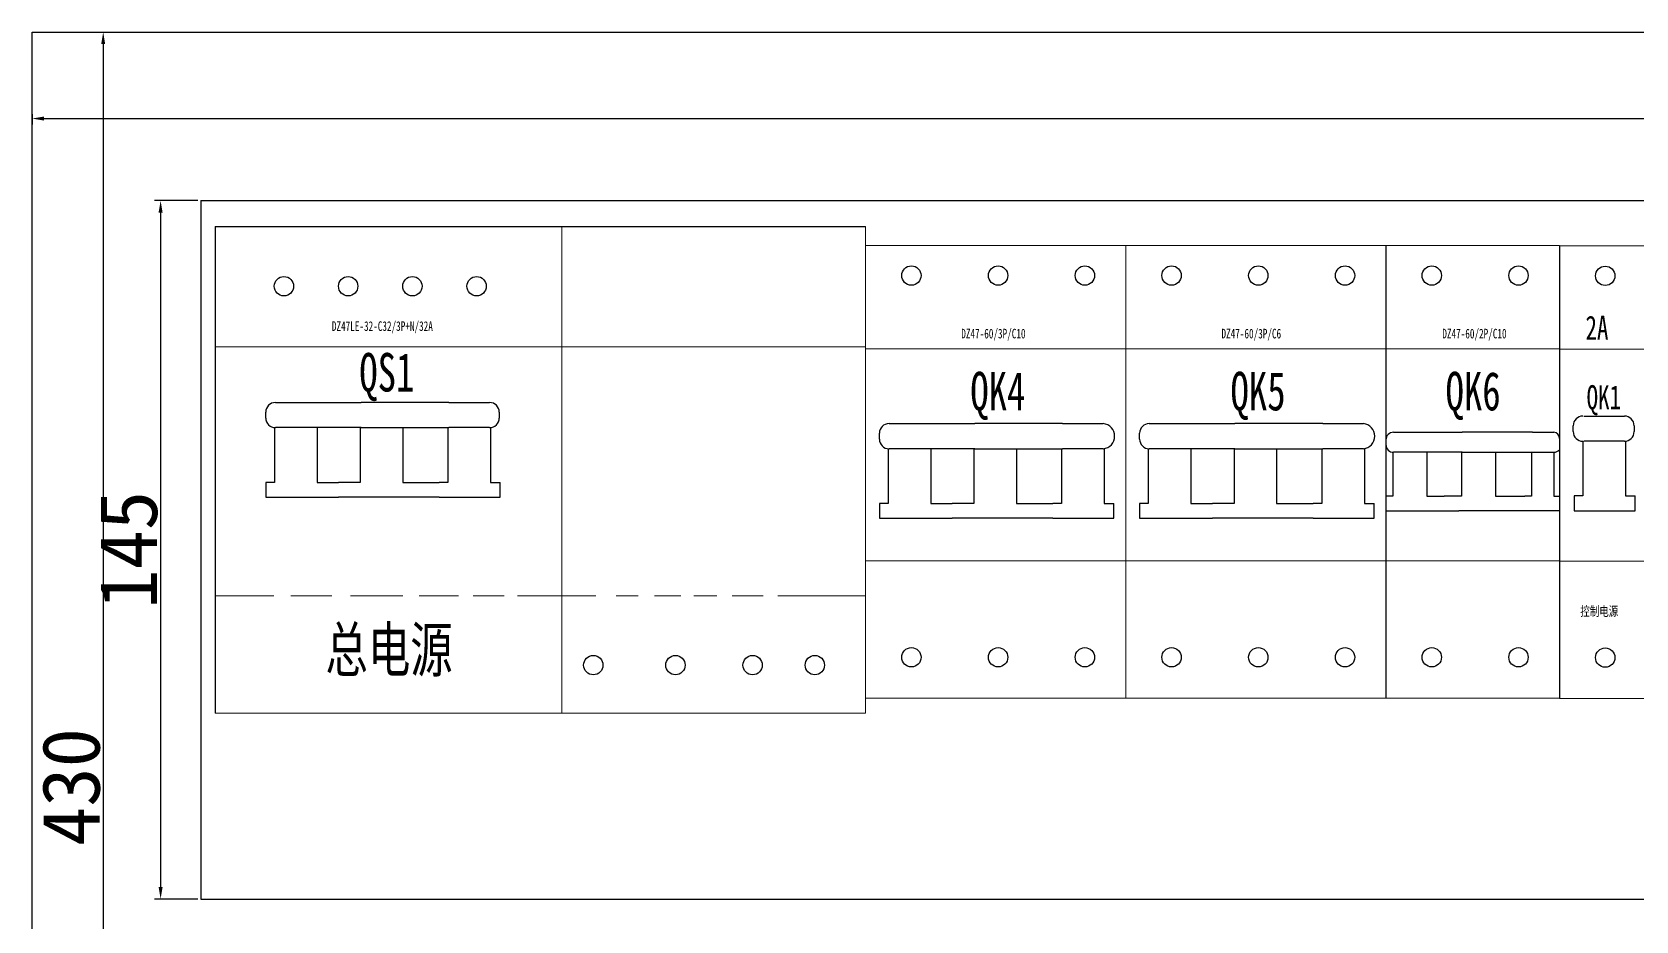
# Model space of a CAD drawing. Header units: millimetres. Extents: x -300 to 4617, y -106 to 3179.
# Drawn here: x 2011.1 to 2344, y 1571.5 to 1756 of the extents above; entities that cross this region are included whole.
import ezdxf

# ---------------------------------------------------------------- set-up
doc = ezdxf.new("R2010")
doc.units = ezdxf.units.MM
doc.layers.add('TEXT', color=2, linetype='Continuous')
doc.layers.add('细实线层', color=7, linetype='Continuous')
doc.styles.add('ST', font='', dxfattribs={"width": 0.8, "height": 300})
doc.styles.get("Standard").update_dxf_attribs({"font": ''})
doc.styles.add('宋', font='', dxfattribs={"width": 0.7})
doc.styles.get('ST').set_extended_font_data('SimSun')
doc.styles.get('Standard').set_extended_font_data('SimSun')
doc.styles.get('宋').set_extended_font_data('SimSun')
doc.dimstyles.new('ISO-25', dxfattribs={"dimtxt": 3, "dimasz": 2.5, "dimexe": 1.25, "dimexo": 0.625, "dimtad": 1, "dimtxsty": 'Standard', "dimcen": 2.5, "dimadec": 0, "dimazin": 0, "dimtfac": 1, "dimtmove": 0, "dimatfit": 3, "dimfxl": 1, "dimarcsym": 0})

# ---------------------------------------------------------------- blocks, each defined once
blk = doc.blocks.new('*D77')
at = {"color": 0, "lineweight": -2, "transparency": 16777216}
for p, q in [((2045.5, 1721.02), (2036.55, 1721.02)), ((2037.8, 1718.52), (2037.8, 1578.52)), ((2045.5, 1576.02), (2036.55, 1576.02))]:
    blk.add_line(p, q, dxfattribs=at)
at = {"color": 0, "transparency": 16777216}
for points in [[(2037.38, 1718.52), (2038.22, 1718.52), (2037.8, 1721.02)], [(2037.38, 1578.52), (2038.22, 1578.52), (2037.8, 1576.02)]]:
    blk.add_solid(points, dxfattribs=at)
at = {"layer": 'Defpoints', "color": 0, "transparency": 16777216}
for p in [(2046.13, 1721.02), (2037.8, 1576.02), (2046.13, 1576.02)]:
    blk.add_point(p, dxfattribs=at)
at = {"color": 0, "transparency": 16777216, "insert": (2031.17, 1648.52), "char_height": 3, "attachment_point": 5, "rotation": 90}
blk.add_mtext('{\\H4x;145}', dxfattribs=at)
blk = doc.blocks.new('*D79')
at = {"color": 0, "lineweight": -2, "transparency": 16777216}
for p, q in [((2011.75, 1756.02), (2027.14, 1756.02)), ((2025.89, 1753.52), (2025.89, 1298.52)), ((2011.75, 1296.02), (2027.14, 1296.02))]:
    blk.add_line(p, q, dxfattribs=at)
at = {"color": 0, "transparency": 16777216}
for points in [[(2025.47, 1753.52), (2026.3, 1753.52), (2025.89, 1756.02)], [(2025.47, 1298.52), (2026.3, 1298.52), (2025.89, 1296.02)]]:
    blk.add_solid(points, dxfattribs=at)
at = {"layer": 'Defpoints', "color": 0, "transparency": 16777216}
for p in [(2011.13, 1756.02), (2011.13, 1296.02), (2025.89, 1296.02)]:
    blk.add_point(p, dxfattribs=at)
at = {"color": 0, "transparency": 16777216, "insert": (2019.26, 1599.27), "char_height": 3, "attachment_point": 5, "rotation": 90}
blk.add_mtext('{\\H4x;430}', dxfattribs=at)
blk = doc.blocks.new('*D83')
at = {"color": 0, "lineweight": -2, "transparency": 16777216}
for p, q in [((2011.13, 1738.94), (2011.13, 1736.81)), ((2013.63, 1738.06), (3796.6, 1738.06)), ((3799.1, 1738.94), (3799.1, 1736.81))]:
    blk.add_line(p, q, dxfattribs=at)
at = {"color": 0, "transparency": 16777216}
for points in [[(2013.63, 1738.48), (2013.63, 1737.64), (2011.13, 1738.06)], [(3796.6, 1738.48), (3796.6, 1737.64), (3799.1, 1738.06)]]:
    blk.add_solid(points, dxfattribs=at)
at = {"layer": 'Defpoints', "color": 0, "transparency": 16777216}
for p in [(2011.13, 1739.57), (3799.1, 1739.57), (3799.1, 1738.06)]:
    blk.add_point(p, dxfattribs=at)
at = {"color": 0, "transparency": 16777216, "insert": (2905.11, 1740.19), "char_height": 3, "attachment_point": 5}
blk.add_mtext('2000', dxfattribs=at)

msp = doc.modelspace()

# ---------------------------------------------------------------- linework, layer by layer
for p, q in [((2011.126, 1756.019), (2041.126, 1756.019)), ((2046.126, 1721.019), (3146.743, 1721.019)), ((2046.126, 1721.019), (2046.126, 1576.019)), ((2049.106, 1715.638), (2049.106, 1614.638)), ((2049.106, 1715.638), (2184.106, 1715.638)), ((2292.106, 1711.724), (2292.106, 1617.724)), ((2328.106, 1711.724), (2328.106, 1617.724)), ((2322.506, 1672.944), (2326.974, 1672.944)), ((2322.506, 1668.762), (2326.974, 1668.762)), ((2326.974, 1668.762), (2326.974, 1659.677)), ((2095.626, 1659.464), (2108.283, 1659.464)), ((2326.974, 1659.677), (2328.106, 1659.677)), ((2331.163, 1659.703), (2331.163, 1656.638)), ((2222.981, 1655.081), (2235.638, 1655.081)), ((2276.981, 1655.081), (2289.638, 1655.081)), ((2331.163, 1656.638), (2343.82, 1656.638)), ((2046.126, 1576.019), (3146.743, 1576.019))]:
    msp.add_line(p, q)
at = {"color": 0}
for p, q in [((2061.626, 1679.111), (2079.425, 1679.111)), ((2097.626, 1679.111), (2079.425, 1679.111)), ((2097.626, 1679.111), (2106.077, 1679.111)), ((2059.626, 1675.884), (2059.626, 1677.111)), ((2108.077, 1677.111), (2108.077, 1675.884)), ((2188.981, 1674.729), (2206.779, 1674.729)), ((2224.981, 1674.729), (2206.779, 1674.729)), ((2224.981, 1674.729), (2233.432, 1674.729)), ((2242.981, 1674.729), (2260.779, 1674.729)), ((2278.981, 1674.729), (2260.779, 1674.729)), ((2278.981, 1674.729), (2287.432, 1674.729)), ((2333.163, 1676.286), (2341.614, 1676.286)), ((2061.43, 1673.884), (2061.43, 1662.528)), ((2079.425, 1673.884), (2061.626, 1673.884)), ((2070.273, 1673.884), (2070.273, 1662.528)), ((2079.229, 1673.884), (2079.229, 1662.528)), ((2079.425, 1673.884), (2097.626, 1673.884)), ((2088.071, 1673.884), (2088.071, 1662.528)), ((2097.43, 1673.884), (2097.43, 1662.528)), ((2106.077, 1673.884), (2097.626, 1673.884)), ((2106.273, 1673.884), (2106.273, 1662.528)), ((2186.981, 1671.501), (2186.981, 1672.729)), ((2240.981, 1671.501), (2240.981, 1672.729)), ((2293.706, 1672.944), (2307.944, 1672.944)), ((2322.506, 1672.944), (2307.944, 1672.944)), ((2330.967, 1673.059), (2330.967, 1674.286)), ((2332.967, 1671.059), (2332.967, 1659.703)), ((2341.614, 1671.059), (2333.163, 1671.059)), ((2341.81, 1671.059), (2341.81, 1659.703)), ((2343.614, 1674.286), (2343.614, 1673.059)), ((2188.785, 1669.501), (2188.785, 1658.145)), ((2206.779, 1669.501), (2188.981, 1669.501)), ((2197.627, 1669.501), (2197.627, 1658.145)), ((2206.584, 1669.501), (2206.584, 1658.145)), ((2206.779, 1669.501), (2224.981, 1669.501)), ((2215.426, 1669.501), (2215.426, 1658.145)), ((2224.785, 1669.501), (2224.785, 1658.145)), ((2233.432, 1669.501), (2224.981, 1669.501)), ((2233.627, 1669.501), (2233.627, 1658.145)), ((2242.785, 1669.501), (2242.785, 1658.145)), ((2260.779, 1669.501), (2242.981, 1669.501)), ((2251.627, 1669.501), (2251.627, 1658.145)), ((2260.584, 1669.501), (2260.584, 1658.145)), ((2260.779, 1669.501), (2278.981, 1669.501)), ((2269.426, 1669.501), (2269.426, 1658.145)), ((2278.785, 1669.501), (2278.785, 1658.145)), ((2287.432, 1669.501), (2278.981, 1669.501)), ((2287.627, 1669.501), (2287.627, 1658.145)), ((2293.549, 1668.762), (2293.549, 1659.677)), ((2307.944, 1668.762), (2293.706, 1668.762)), ((2300.623, 1668.762), (2300.623, 1659.677)), ((2307.788, 1668.762), (2307.788, 1659.677)), ((2307.944, 1668.762), (2322.506, 1668.762)), ((2314.862, 1668.762), (2314.862, 1659.677)), ((2322.349, 1668.762), (2322.349, 1659.677)), ((2059.626, 1662.528), (2059.626, 1659.464)), ((2061.43, 1662.528), (2059.626, 1662.528)), ((2070.273, 1662.528), (2074.751, 1662.528)), ((2079.229, 1662.528), (2074.751, 1662.528)), ((2088.071, 1662.528), (2095.626, 1662.528)), ((2097.43, 1662.528), (2095.626, 1662.528)), ((2106.273, 1662.528), (2108.283, 1662.528)), ((2059.626, 1659.464), (2074.751, 1659.464)), ((2095.626, 1659.464), (2074.751, 1659.464)), ((2188.785, 1658.145), (2186.981, 1658.145)), ((2186.981, 1658.145), (2186.981, 1655.081)), ((2197.627, 1658.145), (2202.106, 1658.145)), ((2206.584, 1658.145), (2202.106, 1658.145)), ((2215.426, 1658.145), (2222.981, 1658.145)), ((2224.785, 1658.145), (2222.981, 1658.145)), ((2233.627, 1658.145), (2235.638, 1658.145)), ((2242.785, 1658.145), (2240.981, 1658.145)), ((2240.981, 1658.145), (2240.981, 1655.081)), ((2251.627, 1658.145), (2256.106, 1658.145)), ((2260.584, 1658.145), (2256.106, 1658.145)), ((2269.426, 1658.145), (2276.981, 1658.145)), ((2278.785, 1658.145), (2276.981, 1658.145)), ((2287.627, 1658.145), (2289.638, 1658.145)), ((2293.549, 1659.677), (2292.106, 1659.677)), ((2300.623, 1659.677), (2304.206, 1659.677)), ((2307.788, 1659.677), (2304.206, 1659.677)), ((2314.862, 1659.677), (2320.906, 1659.677)), ((2322.349, 1659.677), (2320.906, 1659.677)), ((2332.967, 1659.703), (2331.163, 1659.703)), ((2341.81, 1659.703), (2343.82, 1659.703)), ((2186.981, 1655.081), (2202.106, 1655.081)), ((2222.981, 1655.081), (2202.106, 1655.081)), ((2240.981, 1655.081), (2256.106, 1655.081)), ((2276.981, 1655.081), (2256.106, 1655.081)), ((2292.106, 1656.613), (2307.231, 1656.613)), ((2328.106, 1656.613), (2307.231, 1656.613))]:
    msp.add_line(p, q, dxfattribs=at)
msp.add_lwpolyline([(3146.743, 1296.019), (2011.126, 1296.019), (2011.126, 1756.019), (3461.126, 1756.019)])
at = {"color": 0, "linetype": 'Continuous'}
for centre in [(2063.395, 1703.244), (2076.725, 1703.244), (2090.056, 1703.244), (2103.387, 1703.244), (2193.619, 1705.466), (2211.619, 1705.466), (2229.619, 1705.466), (2247.619, 1705.466), (2265.619, 1705.466), (2283.619, 1705.466), (2301.619, 1705.466), (2319.619, 1705.466), (2337.619, 1705.405), (2193.619, 1626.205), (2211.619, 1626.205), (2229.619, 1626.205), (2247.619, 1626.205), (2265.619, 1626.205), (2283.619, 1626.205), (2301.619, 1626.205), (2319.619, 1626.205), (2337.619, 1626.144), (2127.605, 1624.579), (2144.649, 1624.579), (2160.662, 1624.579), (2173.58, 1624.579)]:
    msp.add_circle(centre, 2.01, dxfattribs=at)
at = {"color": 0}
for centre, radius, start, end in [((2061.626, 1677.111), 2, 90, 180), ((2106.077, 1677.111), 2, 0, 90), ((2061.626, 1675.884), 2, 180, 270), ((2106.077, 1675.884), 2, 270, 0), ((2188.981, 1672.729), 2, 90, 180), ((2233.178, 1672.115), 2.626, 275.55498, 84.44502), ((2242.981, 1672.729), 2, 90, 180), ((2287.178, 1672.115), 2.626, 275.55498, 84.44502), ((2332.967, 1674.286), 2, 90, 180), ((2341.614, 1674.286), 2, 0, 90), ((2188.981, 1671.501), 2, 180, 270), ((2242.981, 1671.501), 2, 180, 270), ((2293.706, 1671.344), 1.6, 90, 180), ((2332.967, 1673.059), 2, 180, 270), ((2341.614, 1673.059), 2, 270, 0), ((2293.706, 1670.362), 1.6, 180, 270)]:
    msp.add_arc(centre, radius, start, end, dxfattribs=at)
for centre, radius, start, end in [((2326.851, 1671.693), 1.257, 356.39542, 84.38697), ((2326.83, 1670.523), 1.766, 274.67105, 316.24287)]:
    msp.add_arc(centre, radius, start, end)
at = {"layer": 'TEXT', "linetype": 'Continuous'}
for p, q in [((2108.283, 1659.464), (2108.283, 1662.528)), ((2235.638, 1655.081), (2235.638, 1658.145)), ((2289.638, 1655.081), (2289.638, 1658.145)), ((2343.82, 1656.638), (2343.82, 1659.703))]:
    msp.add_line(p, q, dxfattribs=at)
at = {"layer": '细实线层', "lineweight": 0}
for p, q in [((2121.106, 1715.638), (2121.106, 1614.638)), ((2184.106, 1715.638), (2184.106, 1614.638)), ((2184.106, 1715.638), (2184.106, 1621.638)), ((2184.106, 1711.724), (2184.106, 1617.724)), ((2184.106, 1711.724), (2202.106, 1711.724)), ((2202.106, 1711.724), (2220.106, 1711.724)), ((2220.106, 1711.724), (2238.106, 1711.724)), ((2238.106, 1711.724), (2238.106, 1617.724)), ((2238.106, 1711.724), (2238.106, 1617.724)), ((2238.106, 1711.724), (2238.106, 1617.724)), ((2238.106, 1711.724), (2238.106, 1617.724)), ((2238.106, 1711.724), (2256.106, 1711.724)), ((2256.106, 1711.724), (2274.106, 1711.724)), ((2274.106, 1711.724), (2292.106, 1711.724)), ((2292.106, 1711.724), (2292.106, 1617.724)), ((2292.106, 1711.724), (2292.106, 1617.724)), ((2292.106, 1711.724), (2292.106, 1617.724)), ((2292.106, 1711.724), (2310.106, 1711.724)), ((2310.106, 1711.724), (2328.106, 1711.724)), ((2328.106, 1711.663), (2346.106, 1711.663)), ((2049.106, 1690.638), (2184.106, 1690.638)), ((2184.106, 1690.224), (2202.106, 1690.224)), ((2202.106, 1690.224), (2220.106, 1690.224)), ((2220.106, 1690.224), (2238.106, 1690.224)), ((2238.106, 1690.224), (2256.106, 1690.224)), ((2256.106, 1690.224), (2274.106, 1690.224)), ((2274.106, 1690.224), (2292.106, 1690.224)), ((2292.106, 1690.224), (2310.106, 1690.224)), ((2310.106, 1690.224), (2328.106, 1690.224)), ((2328.106, 1690.163), (2346.106, 1690.163)), ((2184.106, 1646.224), (2202.106, 1646.224)), ((2202.106, 1646.224), (2220.106, 1646.224)), ((2220.106, 1646.224), (2238.106, 1646.224)), ((2238.106, 1646.224), (2256.106, 1646.224)), ((2256.106, 1646.224), (2274.106, 1646.224)), ((2274.106, 1646.224), (2292.106, 1646.224)), ((2292.106, 1646.224), (2310.106, 1646.224)), ((2310.106, 1646.224), (2328.106, 1646.224)), ((2328.106, 1646.163), (2346.106, 1646.163)), ((2049.106, 1638.967), (2061.299, 1638.967)), ((2064.86, 1638.967), (2073.339, 1638.967)), ((2077.24, 1638.967), (2088.093, 1638.967)), ((2091.485, 1638.967), (2099.625, 1638.967)), ((2102.678, 1638.967), (2109.122, 1638.967)), ((2111.843, 1638.967), (2128.115, 1638.967)), ((2132.355, 1638.967), (2136.934, 1638.967)), ((2140.326, 1638.967), (2145.752, 1638.967)), ((2148.466, 1638.967), (2153.214, 1638.967)), ((2156.436, 1638.967), (2162.88, 1638.967)), ((2165.933, 1638.967), (2184.106, 1638.967)), ((2184.106, 1617.724), (2202.106, 1617.724)), ((2202.106, 1617.724), (2220.106, 1617.724)), ((2220.106, 1617.724), (2238.106, 1617.724)), ((2238.106, 1617.724), (2256.106, 1617.724)), ((2256.106, 1617.724), (2274.106, 1617.724)), ((2274.106, 1617.724), (2292.106, 1617.724)), ((2292.106, 1617.724), (2310.106, 1617.724)), ((2310.106, 1617.724), (2328.106, 1617.724)), ((2049.106, 1614.638), (2184.106, 1614.638)), ((2328.106, 1617.663), (2346.106, 1617.663))]:
    msp.add_line(p, q, dxfattribs=at)

# ---------------------------------------------------------------- texts
at = {"lineweight": 0, "insert": (2332.458, 1636.775), "char_height": 2, "width": 14.95364, "attachment_point": 1, "style": '宋'}
msp.add_mtext('控制电源', dxfattribs=at)
at = {"layer": 'TEXT', "color": 0, "style": 'ST', "width": 0.7}
for s, height, p in [('DZ47LE-32-C32/3P+N/32A', 2, (2073.349, 1693.97)), ('DZ47-60/3P/C10', 2, (2203.974, 1692.413)), ('DZ47-60/3P/C6', 2, (2257.974, 1692.413)), ('DZ47-60/2P/C10', 2, (2303.81, 1692.413)), ('2A', 5, (2333.521, 1692.129)), ('QS1', 8, (2079.038, 1681.385)), ('QK4', 8, (2205.85, 1677.471)), ('QK5', 8, (2259.85, 1677.471)), ('QK6', 8, (2304.483, 1677.471)), ('QK1', 5, (2333.753, 1677.7)), ('总电源', 9.216, (2072.018, 1623.195))]:
    msp.add_text(s, height=height, dxfattribs=at).set_placement(p)

# ---------------------------------------------------------------- dimensions: what is measured, and where the dimension line sits
dim = msp.add_linear_dim(base=(2025.888, 1296.019), p1=(2011.126, 1756.019), p2=(2011.126, 1296.019), angle=90, text='{\\H4x;430}', dimstyle='ISO-25', override={"dimtxsty": 'Standard'})
dim.commit()
dim.dimension.update_dxf_attribs({"geometry": '*D79', "text_midpoint": (2025.888, 1599.273), "dimtype": 160})
dim = msp.add_linear_dim(base=(3799.099, 1738.06), p1=(2011.126, 1739.566), p2=(3799.099, 1739.566), text='2000', dimstyle='ISO-25')
dim.commit()
dim.dimension.update_dxf_attribs({"geometry": '*D83', "text_midpoint": (2905.113, 1740.185)})
dim = msp.add_linear_dim(base=(2037.799, 1576.019), p1=(2046.126, 1721.019), p2=(2046.126, 1576.019), angle=90, text='{\\H4x;<>}', dimstyle='ISO-25', override={"dimtxsty": 'Standard'})
dim.commit()
dim.dimension.update_dxf_attribs({"geometry": '*D77', "text_midpoint": (2031.174, 1648.519)})

doc.saveas('drawing.dxf')
